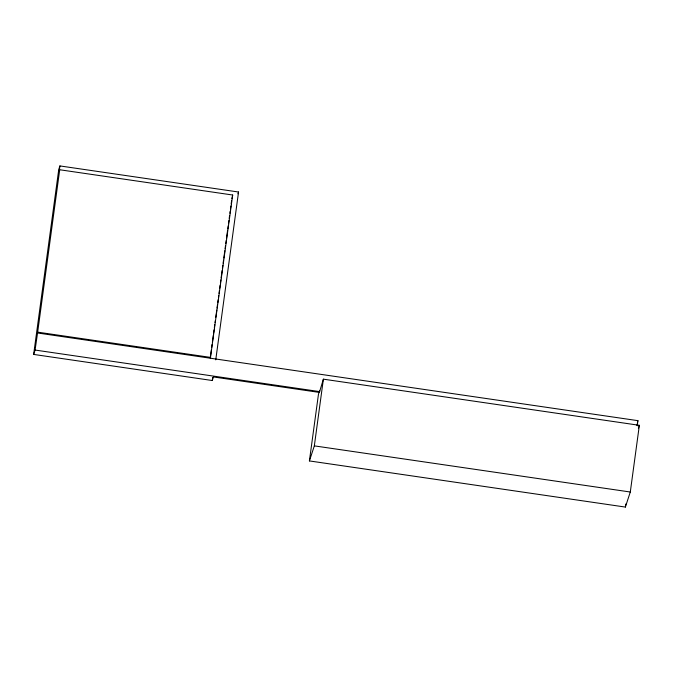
<?xml version="1.0" encoding="UTF-8"?>
<svg xmlns="http://www.w3.org/2000/svg" width="673" height="673" viewBox="0 0 673 673"><rect width="100%" height="100%" fill="white"/><g stroke="black" fill="none" stroke-linecap="round" stroke-linejoin="round"><path stroke-width="1.01" d="M319.389 392.418L319.625 390.66L318.464 394.227L309.403 460.929L625.368 507.072L630.298 492.013L639.35 425.311L323.385 379.168L319.389 392.418L213.434 376.947L212.273 380.514L33.65 354.419L58.753 169.487L59.922 165.928L238.545 192.015L215.755 359.853M59.922 165.928L59.182 171.363L59.712 169.756L232.681 195.019L210.371 358.221M33.65 354.419L35.08 350.053L37.663 332.151L59.712 169.756M210.254 357.986L211.381 349.657M211.667 347.579L212.088 344.45M212.374 342.372L213.358 335.087M213.644 333L214.064 329.879M214.351 327.801L214.771 324.672M215.057 322.594L215.343 320.508M215.764 317.387L216.756 310.102M217.034 308.015L217.463 304.894M217.741 302.816L218.17 299.687M218.447 297.609L218.733 295.523M219.011 293.445L219.44 290.324M219.718 288.237L220.147 285.116M220.424 283.03L220.853 279.909M221.131 277.831L222.124 270.538M222.41 268.46L222.83 265.339M223.116 263.252L223.537 260.131M223.823 258.045L224.807 250.76M225.093 248.682L225.514 245.561M225.8 243.475L226.221 240.354M226.507 238.267L227.491 230.982M227.777 228.904L228.197 225.775M228.484 223.697L228.904 220.576M229.19 218.489L229.611 215.368M229.897 213.282L230.183 211.204M230.46 209.118L230.889 205.997M231.167 203.919L231.596 200.79M231.874 198.712L232.681 195.019M212.273 380.514L212.693 377.393M309.403 460.929L314.333 445.871L323.385 379.168M625.368 507.072L625.789 503.993M637.121 425.563L637.533 422.493M637.247 425.773L637.937 420.667L37.402 332.958M237.964 193.799L238.545 192.015M637.676 421.475L637.937 420.667M638.399 428.23L639.35 425.311M37.663 332.151L210.641 357.413M35.08 350.053L319.65 391.61M314.333 445.871L630.298 492.013"/></g></svg>
